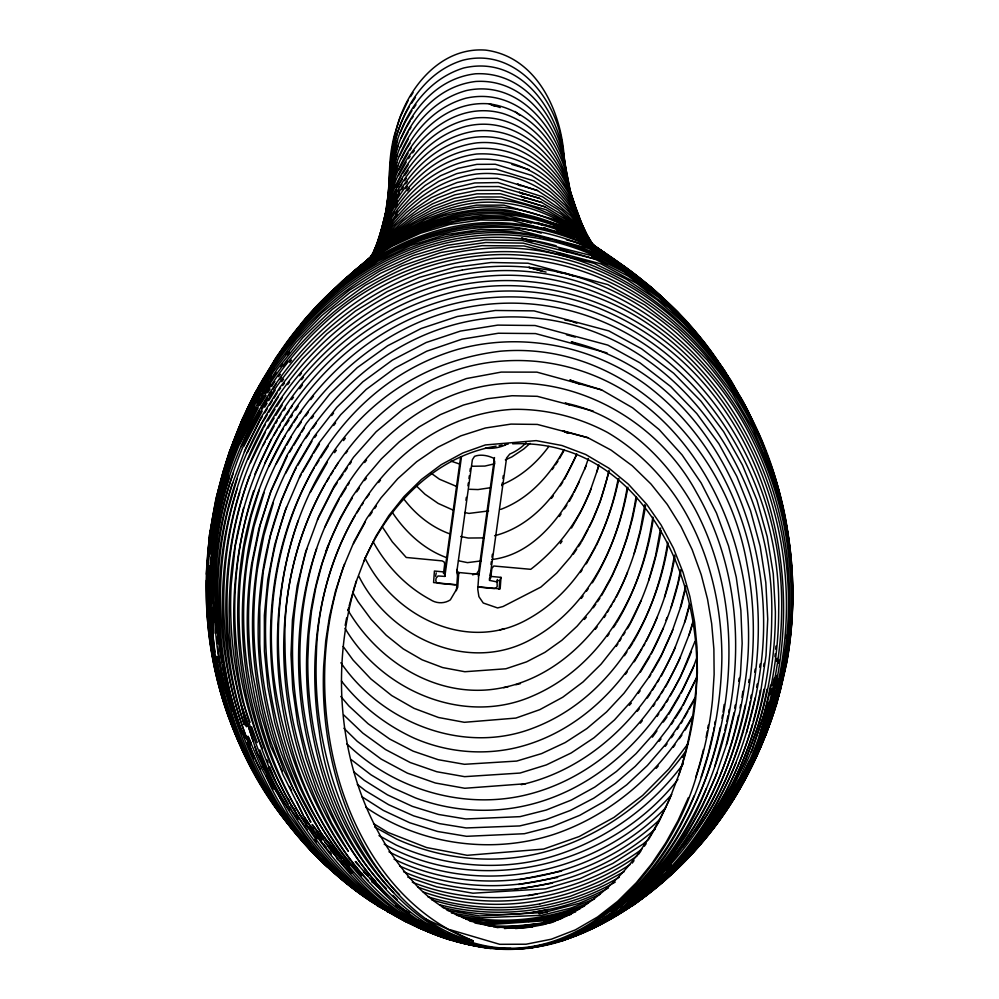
<?xml version="1.0" encoding="UTF-8"?>
<svg xmlns="http://www.w3.org/2000/svg" width="999" height="999" viewBox="0 0 999 999"><rect width="100%" height="100%" fill="white"/><g stroke="black" fill="none" stroke-linecap="round" stroke-linejoin="round"><path stroke-width="1.5" d="M388.736 194.68C388.436 144.093 411.463 84.341 463.648 67.994C524.537 53.871 563.211 117.969 565.521 170.529M208.304 590.421L208.354 601.261M208.516 582.704L208.966 565.709C201.711 653.271 227.66 742.732 279.87 813.323L281.868 815.684M210.402 601.56L210.764 616.67L214.835 651.985M211.064 586.026L211.264 581.368M211.651 572.052L212.812 544.58L218.931 509.103L228.371 474.413M785.701 638.174L785.826 635.139M207.317 593.681C206.93 656.368 223.376 719.642 255.095 773.825M208.129 581.243L207.829 585.901L207.667 573.701L210.801 535.801C217.532 490.609 232.667 446.903 254.258 406.693M210.976 537.812L213.124 524.1M390.497 177.285L392.295 161.913L397.627 140.097M386.438 209.291C390.671 160.502 415.297 104.395 466.533 90.522C524.125 78.209 565.059 138.474 569.318 189.448M443.481 573.613L444.705 563.848L444.043 561.875L442.107 560.876L406.243 557.467L392.307 541.858L382.355 526.923M456.418 590.646L457.492 575.824L458.791 572.514L478.833 574.425L477.759 589.248L478.908 596.653L483.241 603.009L497.577 607.941L503.009 606.53L540.821 587.125L556.73 573.076L570.466 557.105L582.205 539.622L592.057 521.028L600.162 501.698L609.128 471.491M458.791 572.514L457.717 587.337L450.324 599.875A17.72 17.008 21.3 0 1 430.332 599.6C406.081 586.613 386.563 566.021 373.314 542.045M490.297 575.711L490.896 570.604M490.646 578.096L491.883 568.344L493.806 566.008L530.744 569.318C557.892 548.389 578.995 520.804 591.108 488.686M499.088 589.335L499.712 580.681L500.998 577.372L491.296 576.448M500.998 577.372L500.162 588.911L477.972 586.8M212.737 551.985L210.202 586.351L210.215 606.231L211.663 621.203M207.755 567.632L208.229 561.962L207.667 566.47M208.729 555.869L209.241 549.775M209.628 545.204L214.76 508.816L213.823 516.408M208.242 551.498L206.805 574.575M208.504 548.389L209.84 532.842L216.071 498.014L221.241 480.282M207.854 560.501L208.267 555.844M208.803 549.637L209.34 543.431M209.89 537.237L210.29 532.579M210.302 566.283L208.916 580.007L208.866 597.514L210.527 621.216M210.614 563.236L211.226 557.13M211.85 551.036L212.312 546.465M212.612 543.406C225.899 400.811 336.638 259.802 485.764 248.439C633.803 238.299 752.722 366.546 781.755 503.034A412.3 395.479 21.3 0 1 784.54 516.358M383.766 223.676L384.066 220.866M644.842 504.57L640.209 530.694L634.14 553.533M660.639 528.084L655.569 555.844L648.826 580.107M207.293 569.48C202.872 635.277 217.27 702.559 248.152 760.838M208.966 555.881L209.34 552.847M388.486 198.664L391.158 182.655L396.865 162.6M776.648 661.4L777.06 658.366M778.683 663.149L779.095 660.114M636.013 496.853C631.755 524.8 623.588 552.172 611.313 577.659M780.719 674.1L781.131 671.103M783.628 653.146L784.04 650.149M435.564 576.273L436.251 572.889M460.664 456.768L444.63 572.152L444.855 576.398L438.062 575.973L436.138 578.046L435.789 580.519L436.351 582.317L438.236 583.241L455.307 584.865M444.855 576.398L461.501 456.63M465.934 500.287L466.333 497.39M467.944 485.814L468.344 482.929M468.956 478.583L469.355 475.686M469.955 471.353L470.354 468.456M494.505 457.567L478.821 570.417L476.66 573.763L472.552 574.8M479.045 574.662L494.73 461.813L493.606 458.229C488.012 455.507 480.519 454.021 474.55 456.343L472.39 459.69L456.705 572.539L457.817 576.136M490.959 564.497L491.358 561.575M491.97 557.205L492.37 554.295M501.898 485.789L502.31 482.867M502.909 478.496L503.321 475.574M478.571 587.075L494.08 588.561L496.141 588.036L497.215 586.363L497.027 581.93L489.56 580.407L506.58 457.967L509.777 454.058A47.278 41.459 -3 0 0 526.073 442.782M496.99 582.117L497.365 579.47M728.733 712.512L729.17 709.465M734.764 708.104L735.202 705.119M738.711 681.268L739.148 678.296M759.677 693.393L760.114 690.396M763.636 666.383L764.073 663.386M756.73 687.187L757.18 684.103M759.677 667.157L760.139 664.073M748.701 682.454L749.138 679.482M749.799 704.395L750.274 701.323M750.736 698.251L751.211 695.179M754.72 672.152L755.194 669.093M788.636 643.119L789.085 640.134M781.193 684.49L780.706 687.574L786.113 661.463M385.789 210.901C392.32 164.173 416.92 111.801 465.934 98.189C523.101 85.564 564.772 143.282 570.541 194.056M387.562 204.533L391.233 186.139L398.039 165.359M210.552 531.043C217.445 480.269 233.966 430.794 259.615 386.388L261.301 383.778M713.698 730.169L714.185 727.26M714.685 724.35L715.172 721.44M786.625 658.453L787.137 655.431M787.649 652.409L788.161 649.387M788.673 646.365L789.959 638.823A407.217 390.621 21.3 0 0 790.796 631.231M212.849 550.461C229.083 407.367 337.425 264.448 489.248 254.982C644.48 245.766 765.796 385.964 787.462 530.219A407.217 390.621 21.3 0 1 792.107 614.447M382.392 229.545L383.141 225.2M384.215 219.468L389.535 194.418L394.817 178.933M386.488 210.539L390.821 191.096M652.846 517.107C647.452 554.07 636.063 590.409 616.72 622.514M653.346 518.281C642.869 591.083 603.059 665.496 532.979 695.828C464.273 726.398 381.98 690.896 345.042 628.334M667.707 542.232C662.399 577.11 650.998 611.113 633.416 641.733M668.194 543.493C655.844 621.328 609.253 699.387 532.879 728.196C463.261 755.044 382.03 722.814 340.884 662.749M210.677 532.042L217.357 494.705L223.951 469.443L221.978 478.396M780.207 681.705L769.954 720.604L758.553 748.95M782.667 668.181L783.216 665.172M783.765 662.162L785.139 654.645M627.172 487.612C621.615 521.141 610.114 553.758 592.37 582.817M627.921 487.175C617.245 547.752 586.725 609.852 530.457 639.722C467.644 674 389.26 637.075 358.928 576.386M618.156 478.796C613.948 501.885 606.318 524.263 596.378 545.491M618.905 478.434C607.542 534.09 579.258 590.696 527.909 619.13C467.195 653.533 393.581 616.383 364.885 557.804M645.529 505.644C640.684 537.462 630.744 568.406 616.296 597.165M211.401 544.443L209.39 555.082C215.235 503.721 229.932 452.784 256.156 408.042M220.317 497.315L221.766 489.71L219.905 498.876M674.525 555.119L671.066 573.251L664.497 597.202M674.949 556.343C669.842 585.913 659.59 614.447 646.216 641.271M661.038 530.644C655.769 564.035 644.767 596.403 628.883 626.223L627.31 628.746M345.179 625.411L346.628 617.944M348.089 610.476L348.676 607.492M680.494 569.792L677.909 583.029L671.016 607.567M680.918 570.879C675.287 599.837 664.71 627.697 651.273 653.895M216.171 502.509C199.3 572.477 204.071 647.077 227.972 714.847M216.771 499.463L218.868 488.798L224.85 468.456L239.098 430.856L254.97 398.601L273.951 368.032L295.991 339.523L321.054 313.474L349.051 290.409L379.832 270.904L413.087 255.557L446.828 245.367L485.089 239.872L522.315 240.497L594.592 258.941L627.884 275.999L658.491 297.427L686.026 322.502L709.777 349.825L731.305 380.969L742.332 401.148M213.386 530.981L209.977 547.789L213.386 531.168M636.7 497.902L632.617 517.969L627.185 537.699L620.342 557.005L612.012 575.674L602.085 593.606L590.484 610.526L577.11 626.186L561.863 640.297L544.954 652.322L526.56 661.862L505.869 668.781L464.847 671.728L442.694 667.582L422.127 659.827L403.284 648.913L386.263 635.302L371.203 619.48L357.992 601.573L352.697 592.357M220.504 496.403L224.138 477.897L237.824 439.785L255.544 403.371L277.247 369.118L302.847 337.575L332.28 309.353L365.359 285.214L401.76 265.959L440.946 252.497L482.08 245.642L524.025 245.966L593.968 263.286L626.41 279.245L656.88 299.688L683.616 322.889L708.129 349.687L728.983 378.146L747.015 408.841L761.912 441.009L773.701 474.3L777.097 487.637M377.697 243.768C381.456 226.498 387.475 209.59 396.191 194.193M378.683 241.933C388.686 192.17 421.79 138.724 475.911 130.969C529.22 125.712 569.03 175.474 580.307 222.927M383.279 222.939L389.061 199.201L394.642 183.903M384.278 221.066L390.347 195.879M788.036 654.62C779.632 702.484 763.336 749.337 737.849 790.808M220.105 486.513L221.366 480.569M781.206 683.616C770.566 730.494 750.973 775.499 723.051 814.697M782.766 676.323L784.015 670.491M784.627 667.582L785.251 664.66M769.118 701.985L759.315 735.739M770.729 694.517L772.027 688.536M772.677 685.539L774.287 678.071M243.581 507.879L235.289 545.916L231.169 584.715A417.157 400.149 21.3 0 0 242.645 701.46L250.075 722.364M378.896 240.672C382.342 223.127 387.749 205.831 396.141 189.997M724.138 733.453L714.909 765.946M724.799 730.469L726.111 724.487M726.76 721.49L728.071 715.509M214.398 512.699L209.39 535.364L206.368 574.213M777.035 675.274C769.03 715.983 756.368 756.28 734.877 791.995M214.173 519.605L226.461 466.858M778.184 693.418C764.71 747.215 739.585 798.513 703.284 840.609M778.883 690.446L783.441 671.103M713.448 731.63L708.029 754.582L701.136 777.135M772.726 707.879L780.369 675.574M216.995 496.69L223.339 475.586M726.335 744.717L734.103 712.574M608.903 470.429C604.595 489.947 598.114 509.028 589.36 526.997M383.391 223.739L390.884 197.465M745.366 704.77C734.203 755.419 715.546 805.881 683.016 846.815M746.515 732.717L755.132 697.976M306.83 548.913C274.475 660.351 297.215 788.785 372.577 878.158L375.799 881.318M776.023 703.895L774.163 711.4L767.494 728.483M777.884 696.403L778.995 691.895M781.605 681.393L783.091 675.399M783.84 672.402L785.326 666.395M216.721 498.613L221.316 480.219M680.331 607.517L685.801 585.664M685.626 588.174L681.63 604.195L671.553 633.041L660.489 657.654M239.785 492.307C216.746 567.782 218.719 650.349 244.355 724.887C206.706 609.964 226.498 476.136 303.721 381.718C342.894 334.69 396.391 299.375 456.381 285.776C517.944 272.715 583.304 284.64 637.175 316.845C743.756 382.08 798.363 512.587 786.987 634.852C777.472 731.68 731.917 827.122 655.019 888.136M226.149 465.134L218.681 493.756L225.175 470.167L238.823 434.14L255.145 400.936L274.188 370.367L296.316 341.858L321.878 315.484L349.575 292.819L380.444 273.364L413.786 258.079L449.15 247.59L485.901 242.495L523.176 243.132L601.048 263.936L636.55 283.316L669.218 307.954L697.414 335.851L722.19 367.32L743.069 401.286L760.052 437.175L769.118 462.987M749.412 705.881C738.823 749.962 723.938 794.517 695.966 830.793M596.828 471.99L598.763 464.697M598.888 465.759L589.822 491.995L582.255 508.828M684.54 622.527L689.622 603.883M689.735 604.87L685.838 619.205L674.075 650.299L661.425 675.911M349.088 606.031L354.832 585.551M356.531 580.769C325.424 681.705 341.708 801.673 413.324 881.955C452.922 927.359 522.964 943.218 575.599 911.063C619.755 885.251 650.998 842.12 670.916 795.741M374.687 251.311C379.645 233.454 387 216.146 397.127 200.599M375.587 249.4C388.411 200.474 423.401 149.488 477.197 142.832C529.807 138.124 570.292 184.54 584.24 231.044M316.633 548.601C305.594 582.542 300.249 618.144 299.875 653.796A403.209 386.775 21.3 0 0 308.067 733.965C320.629 790.883 345.03 846.902 386.476 888.748M237.038 479.033L228.109 509.715A398.014 381.793 21.3 0 0 219.805 637.125C231.681 742.657 284.278 847.726 376.423 904.794L379.145 906.205M253.709 490.696C226.448 573.901 227.897 667.694 262.4 748.526M376.648 245.617C388.374 200.574 416.046 153.809 463.099 139.573C518.344 124.525 566.883 172.577 580.894 222.415M377.497 243.806L381.418 230.319M238.299 429.632L239.972 426.198L229.57 451.71L221.666 478.808L229.57 451.71L241.87 420.604L235.577 437.462M273.351 502.909L263.823 535.576L257.48 569.043A404.945 388.436 21.3 0 0 272.078 738.561L284.103 771.041L310.839 822.302L293.444 789.372L279.57 755.107M689.01 634.964L692.856 621.927M693.294 621.515L690.297 631.643L679.095 660.264L667.607 683.229M225.974 464.722C245.379 397.914 283.579 336.064 337.025 291.171C394.855 243.956 475.536 216.196 548.963 239.186M264.136 492.569L253.871 526.948L247.465 560.264A412.687 395.866 21.3 0 0 246.94 665.172C255.831 727.497 278.534 788.723 316.945 838.935M298.152 520.766C270.916 597.39 272.627 682.542 297.802 759.465C325.125 837.661 378.084 915.346 460.002 942.232M286.613 506.968C243.694 626.286 267.083 768.493 349.45 865.459M397.54 154.37L394.218 165.135L389.81 187.113A189.935 182.193 21.3 0 0 389.46 189.897M259.265 490.034L250.949 516.945L244.368 547.24L240.597 575.886A416.246 399.275 21.3 0 0 242.819 665.696C251.411 724.238 272.964 781.168 307.205 829.57M398.339 145.217L395.055 155.769L390.709 177.397A184.528 177.01 21.3 0 0 389.722 187M249.688 475.536C232.979 521.016 225.549 569.567 227.223 617.969C228.296 655.119 237.213 691.071 246.541 726.785L241.358 704.77L253.234 741.358M344.568 563.985C332.979 595.704 326.648 629.145 324.962 662.837A389.223 373.351 21.3 0 0 329.57 738.885C343.144 822.951 390.022 909.202 473.251 940.946C429.97 931.056 396.94 897.539 372.977 861.8C349.987 825.549 335.514 784.415 328.284 742.207A389.223 373.351 21.3 0 1 323.676 666.158L325.724 640.883L329.458 616.708L335.439 591.321L343.281 567.307L354.096 541.633L366.645 518.618L381.044 497.814L397.727 478.721L416.645 461.725L437.762 447.265L460.839 435.851L485.377 428.009L510.988 424.1L537.35 424.425L587.924 437.724L611.051 450.099L632.267 465.784L650.998 484.028L667.232 504.37L680.943 526.373L692.145 549.612L701.211 574.687L707.529 599.163L711.675 623.713L713.885 649.075L714.135 674.45L712.512 699.762A389.21 373.339 21.3 0 1 697.027 773.888C668.706 876.248 562.262 990.184 448.326 932.891M224.825 471.191C260.826 331.106 405.382 202.635 556.243 245.804M751.186 752.185L762.836 717.732A412.687 395.854 21.3 0 0 770.554 685.239M772.377 709.352L760.776 743.631L749.662 767.707M584.652 469.38L588.386 458.466M778.671 693.418L780.194 689.035M694.954 641.433L680.394 677.097L670.279 695.853M372.827 255.419L379.22 237.587M325.574 552.235L328.172 545.067M229.807 452.909L234.528 440.272M696.927 657.567L692.582 669.193L681.281 693.019M237.924 431.88L229.37 454.495C265.047 342.894 362.437 243.856 483.504 235.19C587.424 228.346 683.653 295.629 732.217 384.415M355.244 584.09L365.147 558.041L375.886 536.238L388.811 515.609L404.021 496.553L421.478 479.42L441.158 464.71L462.887 452.934L485.327 444.955L536.176 440.621L561.95 445.504L585.701 454.508L609.078 468.294L628.421 484.215L646.74 504.333L661.076 524.95L673.413 548.114L683.091 572.552L689.884 596.515L694.63 622.152L697.015 647.302L697.377 672.876L695.666 699.138A368.868 353.833 21.3 0 1 679.844 772.127L669.617 799.063L658.841 821.89L648.376 839.859M478.196 576.073L478.833 574.425M760.838 745.566L766.383 731.33M372.427 255.469C388.549 208.391 424.038 160.814 476.598 154.021C505.269 152.26 534.54 163.761 554.52 184.515C568.831 199.688 580.107 217.645 587.537 237.138M236.85 435.552L238.524 431.368M245.791 413.249L248.589 406.281L245.667 413.386M757.417 751.785C739.272 798.139 709.04 839.622 672.339 873.026M228.509 456.218L233.504 443.868M240.559 424.762C277.759 333.666 356.918 255.432 455.644 236.476C551.835 217.982 650.574 267.757 706.231 345.642M235.739 437.537L237.487 433.279M242.745 420.492L244.505 416.233M696.703 677.422L683.066 704.732L668.656 727.409L653.196 747.339L635.227 766.358L615.372 783.403L593.743 798.176L570.454 810.401L545.691 819.742L519.667 825.936L466.133 827.946L439.485 823.613L413.611 815.846L388.623 804.694L365.509 790.733L357.28 784.34M696.578 677.921L683.179 705.331M393.531 182.255C407.08 141.496 442.445 100.125 489.173 103.834C516.033 107.542 538.773 124.475 552.534 147.39C562.287 163.511 568.918 181.456 572.165 200M371.715 256.793C388.986 210.864 425.374 165.834 476.823 159.266C506.755 157.53 537.262 169.718 557.917 191.571C571.141 205.881 581.98 222.427 589.46 240.434M576.81 453.958C561.363 490.022 534.19 525.549 494.58 535.739M576.723 454.445L564.435 479.295M585.951 466.071L574.288 492.032M665.958 620.217L667.17 617.419M377.934 240.896C393.931 197.303 428.259 154.308 477.122 148.501C508.329 146.441 539.148 161.289 558.678 185.477C570.866 200.449 580.232 217.607 586.513 235.839M691.445 651.485C662.524 727.447 597.939 793.618 515.684 807.604A188.374 180.694 21.3 0 1 415.459 797.914L392.482 787.674L370.979 774.799L351.074 759.527M717.057 772.714C697.489 821.465 668.531 867.582 627.36 900.886M236.288 436.7L237.512 433.928M254.708 395.192L263.074 379.308M393.344 187.213C408.341 142.994 452.634 99.263 502.747 113.436C543.081 126.111 566.52 167.17 574.125 206.593M672.839 629.732L661.775 654.333L648.401 677.784L632.629 699.762L614.485 719.917L593.993 737.786L571.166 752.984L546.353 764.909L520.042 773.051L464.597 776.66L436.8 771.74L410.277 762.549L385.514 749.537L362.824 733.116L343.668 714.909M688.398 797.627L678.021 820.641L665.809 842.781L651.735 863.785L636.338 882.716L617.619 901.348L597.514 917.02L575.337 929.894L551.386 939.197L526.073 944.217L499.687 944.317L449.612 929.582M400.187 132.855L404.857 122.652L411.975 110.552M384.99 220.467L390.809 207.73L399.25 193.132M694.08 795.866C674.2 842.269 644.53 886.163 602.372 914.934M746.39 774.787C727.185 814.272 699.762 850.099 666.271 878.558M627.497 572.439C604.395 630.631 554.133 683.216 489.273 689.747C430.906 695.267 376.486 658.89 347.752 609.84M735.938 763.136C719.093 803.283 695.916 840.908 665.858 872.539L664.56 873.938C633.478 905.668 595.629 933.628 551.448 942.944M254.645 395.129L261.263 382.992M657.28 617.12C632.117 678.408 581.505 732.454 515.397 747.901A158.329 151.873 21.3 0 1 413.873 738.036C385.689 724.999 360.477 705.519 341.408 680.956M254.782 474.338L271.403 439.173M693.868 665.883L682.567 689.71L669.18 712.437L653.683 733.84L636.063 753.646L616.408 771.503L594.805 787.087L571.328 800.062L546.191 810.052L520.017 816.658L465.721 818.98L438.524 814.472L412.375 806.368L387.537 794.904L364.285 780.331L353.634 771.703M706.268 788.598C685.389 836.126 654.932 881.031 611.95 911.113M399.388 156.194L408.279 139.023M744.917 778.446L746.265 775.649M761.663 743.418L766.345 733.616L776.76 703.858L786.613 663.086A400.924 384.565 21.3 0 0 788.985 544.492L781.243 504.682L769.155 465.784L752.759 428.296L732.042 392.782L707.067 359.89L677.921 330.369L644.792 304.995L607.817 284.603L528.021 263.224L491.096 262.5L454.632 267.32L419.468 277.36L387.137 291.658L355.432 311.039L326.848 333.966L302.148 359.078L280.02 387.175L261.051 417.407L245.667 448.501L231.481 486.076A401.099 384.74 21.3 0 0 214.011 591.445C213.836 626.823 217.42 662.262 227.285 696.328M400.337 147.19L408.079 132.218M370.404 258.491L378.371 241.97L387.387 226.661L398.526 211.301L410.926 197.665L424.975 185.627L440.671 175.687L457.904 168.394L476.873 164.36L495.292 164.261L531.58 175.412L547.527 185.851L561.588 198.639L573.713 213.162L583.916 228.858L590.521 241.783M370.654 258.341L380.082 240.185M663.386 628.096L651.885 651.985L639.26 672.876L623.975 693.294L606.505 711.987L586.9 728.546L565.222 742.557L541.595 753.596L516.695 761.076L464.435 764.297L438.174 759.69L413.199 751.173L389.747 739.073L368.156 723.788L348.776 705.856L340.809 696.428M253.172 398.126L249.325 404.707L255.969 391.383M401.086 138.237L405.906 128.322M250.599 462.674L265.397 432.18M240.647 424.825L257.292 392.182M248.127 459.165L262.974 428.833M641.233 600.349L630.182 622.914L616.82 644.28L601.098 664.123L583.054 681.942L562.749 697.227L539.785 709.665L515.871 718.081L464.335 722.302L438.499 717.494L414.023 708.341L391.733 695.579L370.829 678.908L353.009 660.002L343.169 646.453M238.599 430.507L254.108 399.001M237.812 434.165L253.684 401.923L267.12 380.269M237.537 437.45L253.846 404.258M363.861 561.363C387.624 506.193 434.852 456.218 496.116 446.166M749.425 760.851C718.156 828.908 667.944 891.57 599.388 924.475M254.982 393.868L242.37 419.343L247.502 409.915M239.81 444.105L258.142 408.079M240.946 446.84L259.24 410.876M244.38 451.81L259.091 422.065M378.072 241.333L391.034 217.245M324.9 527.01L339.061 499.3M675.361 646.99C647.315 712.225 592.057 768.78 521.228 784.69M247.34 452.597L260.901 425.349M243.781 446.428L262.238 411.101M680.394 656.942C651.223 723.626 593.668 780.669 520.966 796.078C458.716 809.053 391.933 787.786 346.665 743.643M757.504 752.497L760.289 747.002M317.445 519.867L333.017 489.098L337.187 482.904M369.73 258.953C391.346 217.844 428.359 180.332 476.286 174.038C527.085 168.319 572.14 204.608 594.405 247.677M395.467 186.875L400.986 176.136M375.899 246.878L382.967 233.167M249.325 404.707L256.206 391.408L272.14 365.122M398.601 170.105L408.141 153.047M268.893 466.471L282.043 441.034M408.116 100.574L400.062 117.507L394.305 135.402A170.367 163.424 21.3 0 0 389.885 163.037A172.103 165.085 21.3 0 0 389.672 181.693M264.685 463.311L279.957 433.978M397.577 187.288L399.737 183.217M579.083 482.105C561.738 516.795 533.104 554.695 491.933 559.515M569.393 501.273L572.889 494.667M581.618 541.608L587.949 529.657M409.115 106.993C399.463 123.551 393.444 142.07 390.709 161.014A175.924 168.744 21.3 0 0 389.16 182.542M384.103 226.785L391.371 213.212M401.223 158.654L405.769 150.2M285.639 473.376L301.136 444.805M265.821 376.248L268.019 372.215L258.816 387.5M268.731 370.904L275.824 357.867L297.128 329.583L321.366 303.671L348.838 280.382L378.421 261.001L410.764 245.517L445.042 234.79L480.856 229.395L517.844 229.845L588.598 248.339L620.953 265.397L650.724 286.838L677.584 311.975L688.323 324.75M353.546 543.606L365.359 521.94M398.539 175.599L406.206 162.15M586.313 563.848L595.654 546.803M601.498 595.641L610.726 578.995M276.348 463.723L285.202 447.814M286.676 445.154L291.109 437.2M733.391 794.68C710.351 838.024 676.061 875.586 635.451 903.034M756.842 754.907L771.016 721.066L780.306 690.496L786.862 659.889A397.614 381.406 21.3 0 0 790.446 563.261C779.832 444.343 707.542 326.573 593.443 282.442A239.061 229.32 21.3 0 0 462.2 270.117M349.912 501.923C320.467 550.087 307.18 606.768 306.518 662.886A399.563 383.266 21.3 0 0 313.074 735.951C329.658 823.663 380.744 916.657 471.316 943.83A142.982 137.15 21.3 0 0 525.112 948.288C611.663 937.586 673.463 862.412 703.134 785.326A398.738 382.48 21.3 0 0 720.192 727.397M694.917 697.864L681.88 721.078L665.784 744.168L647.352 765.546L626.673 784.839L603.846 801.685L579.795 815.321L552.26 826.548L524.4 833.715L466.57 836.313L437.587 831.48L409.765 822.764L383.354 810.414L361.738 796.628M681.306 723.101L682.754 720.516M684.203 717.944L687.836 711.488M689.285 708.915L694.355 699.887M738.86 779.357C713.411 828.596 677.884 873.026 632.779 905.594M310.339 492.332L327.372 462.3M563.836 449.812C549.825 475.599 528.733 498.951 500.699 509.403M559.477 458.541L564.073 450.424M571.528 528.021L581.63 510.227M692.444 716.271C662.437 770.529 612.999 814.547 553.883 834.377C491.371 854.757 419.955 844.704 365.834 807.304M685.239 730.019L692.644 716.982M649.338 677.185L650.824 674.587M652.31 671.977L659.752 658.953M262.937 445.704L265.185 441.77M266.696 439.16L274.201 426.073M275.712 423.451L277.21 420.829M278.709 418.219L280.969 414.285M732.13 800.586L735.177 795.266M736.7 792.619L738.224 789.959M739.735 787.299L741.258 784.652M742.781 781.992L751.148 767.382A412.35 395.542 21.3 0 0 785.077 666.296M257.705 405.382L263.112 396.066M264.66 393.406L270.317 384.34M299.538 477.472L301.099 474.775M302.66 472.09L312.05 455.944M313.611 453.259L319.43 444.056M276.174 358.728C320.254 287.612 396.79 234.141 481.406 227.61C556.468 222.877 630.044 258.641 678.92 314.61M397.614 191.733L399.051 189.286M400.487 186.825L401.91 184.378M262.837 380.307L265.197 376.273M266.77 373.589C293.032 326.086 332.18 285.939 378.696 258.004C427.335 231.368 486.95 215.609 541.221 233.167M409.503 129.795L410.926 127.385M381.593 237.637L383.092 235.077M384.59 232.53L386.101 229.982M373.863 251.024L383.604 234.478L394.88 218.856L407.804 204.508L422.452 191.82L438.811 181.319L456.668 173.639L475.799 169.393L495.991 169.156L533.928 180.906L550.511 191.858L565.222 205.357L577.897 220.704L591.308 242.72M372.577 254.345L384.041 235.389M296.154 468.106L294.568 470.791C267.457 525.237 255.944 586.588 258.504 647.202A405.519 388.986 21.3 0 0 279.57 755.107M297.727 465.434L311.925 441.308M668.668 714.41L679.695 695.691M604.283 617.457L605.781 614.922M607.292 612.387L608.791 609.852M610.289 607.305L611.788 604.77M613.286 602.235L614.785 599.7M634.278 661.788L641.795 649.025M643.306 646.478L644.805 643.93M406.605 127.135L410.114 121.229M733.853 798.076L738.473 790.346M255.744 392.595L257.28 390.047M268.768 370.966L271.004 367.257M640.334 672.277L649.8 656.605M287.237 456.093L270.267 492.794L258.916 528.371L251.561 564.235A408.791 392.12 21.3 0 0 251.086 675.486C267.432 788.024 335.851 903.233 448.801 939.472L451.848 940.059M289.66 452.097L292.083 448.101M293.706 445.442L300.162 434.79M301.773 432.13L304.195 428.134M392.607 214.66L394.193 212.063M325.087 484.328C296.641 533.566 284.053 590.846 283.704 647.427A406.968 390.372 21.3 0 0 296.478 744.63C310.389 794.392 332.542 843.031 368.506 880.818M326.698 481.68L329.121 477.722M330.719 475.074L333.142 471.116M334.74 468.469L337.962 463.186M719.218 812.549L705.669 834.627L696.852 844.842M720.816 809.952L737.562 782.679L752.472 748.875L764.123 714.41A412.687 395.854 21.3 0 0 778.683 610.839C781.83 468.681 682.504 318.606 533.454 304.22C382.754 289.772 263.611 422.227 246.179 563.573A412.687 395.854 21.3 0 0 245.654 668.481C261.126 784.889 332.829 904.32 450.249 939.584M259.74 388.211L262.188 384.24M263.811 381.581L267.083 376.286M268.706 373.638L271.978 368.344M410.577 96.603L413.037 92.632M261.588 423.988L267.195 414.922M268.806 412.337L278.434 396.79M265.684 375.487L272.053 365.222M273.639 362.662L275.225 360.09M255.719 396.403L257.33 393.806M259.74 389.91L262.15 386.014M263.761 383.416L272.615 369.131M268.706 377.722L270.279 375.174M264.66 407.18L267.095 403.271M268.719 400.661L275.187 390.234M370.492 258.266L376.011 249.363M377.585 246.815L379.158 244.28M267.794 428.321L274.188 418.032M275.786 415.459L282.18 405.157M340.634 496.778L346.116 487.949M347.677 485.427L349.25 482.904M560.364 485.864L562.799 481.918M254.645 402.984L260.202 394.068M261.788 391.521L268.132 381.318M269.718 378.771L271.316 376.223M263.649 427.447L265.284 424.85M267.732 420.941L275.062 409.203M276.698 406.605L282.405 397.477M616.308 646.341L617.882 643.818M619.455 641.308L621.028 638.798M623.388 635.027L624.962 632.517M259.728 405.544L266.109 395.379M267.695 392.844L270.092 389.036M271.678 386.488L274.862 381.406M260.826 408.341L267.195 398.214M268.781 395.679L271.166 391.87M272.764 389.335L275.936 384.265M259.752 420.716L262.238 416.77M264.71 412.837L267.183 408.891M269.655 404.945L272.128 400.999M273.788 398.376L277.085 393.119M273.826 435.327L277.035 430.207M278.646 427.647L280.257 425.087M282.667 421.241L285.077 417.407M286.688 414.847L289.098 411.001M290.709 408.441L292.307 405.881M653.284 706.343L654.882 703.783M657.292 699.937L659.702 696.103M661.313 693.543L663.723 689.697M665.334 687.137L666.932 684.577M383.678 231.793L386.963 226.573M388.611 223.963L391.084 220.042M256.755 402.734L259.265 398.788M261.763 394.83L264.273 390.884M266.77 386.925L275.949 372.44M409.665 150.637L411.201 148.227M402.597 173.589L408.241 164.698M647.352 698.076L650.661 692.856M652.322 690.259L655.631 685.039M657.292 682.429L658.94 679.819M671.365 724.425L673.776 720.641M675.374 718.131L681.78 708.041M400.549 181.93L402.197 179.345M404.67 175.474L408.166 170.479M355.032 515.771C329.695 558.791 317.47 608.553 315.097 658.166A394.555 378.471 21.3 0 0 319.255 731.318C332.992 848.376 436.276 992.444 569.33 936.3C672.464 887.362 720.304 766.52 721.877 657.841C721.827 602.122 707.879 545.741 677.085 498.876C658.965 471.978 635.364 448.788 607.317 432.342C578.271 416.883 544.954 408.554 512.012 409.378C390.184 417.245 318.456 543.244 316.383 654.857A394.555 378.471 21.3 0 0 320.542 728.009C330.632 789.272 354.895 850.449 399.588 894.729M356.668 513.199L359.952 508.066M361.601 505.494L363.249 502.922M734.54 795.991L736.188 793.393M272.764 364.41L274.35 361.938M279.67 353.584L281.293 351.074M264.673 378.559L268.032 373.339M269.718 370.716L271.403 368.107M274.762 362.887L276.448 360.277M282.742 439.685L285.277 435.751M288.649 430.519L292.02 425.274M293.706 422.652L297.078 417.407M314.061 468.131C267.632 548.089 260.052 646.565 283.104 735.189C309.003 834.777 382.093 935.801 490.984 948.563M315.721 465.559L319.043 460.389M320.704 457.804L328.184 446.178M406.418 148.988L410.139 143.232M707.367 828.258L695.154 845.866M709.04 825.686L729.919 793.531L745.491 760.676L758.041 725.499A408.866 392.195 21.3 0 0 767.032 689.235M369.755 258.354L380.544 241.845L392.744 226.448L406.418 212.462L421.803 200.075L438.811 189.872L457.217 182.48L476.823 178.459L497.427 178.322L537.462 190.547L555.044 201.923L570.741 215.946L583.953 231.356L595.092 247.889M370.954 257.854L375.1 251.511M377.585 247.702L379.245 245.167M624.45 655.694L626.922 651.91M629.407 648.114L632.704 643.069M395.579 206.793L397.265 204.221M559.428 516.458L561.088 513.936M564.41 508.866L566.908 505.069M657.142 716.37L658.803 713.823M661.313 710.002L664.66 704.907M666.333 702.359L668.006 699.812M411.488 103.384L415.447 97.39M280.781 432.729L283.279 428.958M285.764 425.187L289.073 420.167M290.734 417.657L292.395 415.147M295.716 410.114L298.202 406.343M408.554 158.641L410.114 156.319M573.364 554.17L576.723 549.175M578.396 546.678L580.906 542.932M339.697 479.195L343.032 474.238M344.692 471.765L347.19 468.044M349.7 464.335L351.361 461.85M266.683 374.213L269.268 370.379M291.683 337.212C334.553 275.786 403.933 231.256 479.27 224.538C541.383 220.379 603.221 244.555 649 286.064M401.635 189.648L403.221 187.325M593.331 607.792L595.816 604.17M597.477 601.748L599.962 598.126M552.235 469.542L553.871 467.17M555.506 464.797L557.954 461.251M350.661 500.599L352.385 498.101M356.705 491.845L359.303 488.086M580.357 572.502L582.055 570.029M607.367 636.351L609.09 633.853M613.398 627.597L615.983 623.838M413.574 108.229L415.971 104.77M369.593 515.821L372.14 512.15M374.675 508.479L376.373 506.031M738.074 789.597L742.906 782.504C800.199 679.357 805.943 548.888 753.733 442.532C707.255 344.38 604.982 268.906 493.481 275.662C371.266 282.63 271.915 381.943 238.499 495.616C211.638 584.24 218.494 683.004 258.816 766.533L260.264 769.168M665.334 746.265L667.032 743.83M671.266 737.761L673.813 734.115M677.197 729.245L678.895 726.822M295.629 331.843L299.001 327.023M300.687 324.625L302.372 322.215C347.078 267.907 411.688 227.123 483.091 222.777C540.134 220.055 597.052 241.446 639.884 278.833M368.656 260.027L380.794 242.682L395.629 225.587L412.412 210.414L431.356 197.665L452.31 188.212L474.737 182.942L498.176 182.567L542.507 196.753L561.9 210.09L578.746 226.261L594.792 247.09M368.319 260.527L375.075 250.924L388.349 235.177L403.109 220.879L419.53 208.304L437.525 198.027L456.88 190.622L477.41 186.613L498.938 186.563L539.585 198.389L557.692 209.365L574.038 222.952L589.048 239.198L594.592 246.716M305.594 438.461L309.153 433.379M312.724 428.309L316.283 423.226M673.276 747.289L674.999 744.829M679.32 738.698L681.917 735.014M581.381 598.389L583.079 595.991M586.45 591.196L588.149 588.798M716.345 822.289L705.282 837.05M721.653 814.747L724.312 810.976M726.086 808.466L733.166 798.401L755.581 753.733A417.157 400.149 21.3 0 0 772.577 703.646M632.267 863.074L634.003 860.663M638.336 854.607L640.933 850.973M644.392 846.141L646.128 843.718M694.043 845.029C662.849 886.375 620.129 920.628 570.579 936.887M695.791 842.569L715.109 815.521L731.643 785.763A404.945 388.436 21.3 0 0 763.948 689.21M297.752 427.048L301.286 422.102M305.719 415.934L308.366 412.225M638.349 693.306L640.097 690.871M560.364 543.556L562.087 541.158M411.513 118.869L413.124 116.633M386.65 231.793L388.386 229.383M671.34 864.947L665.858 872.539L654.345 882.542M388.673 226.436L390.384 224.063M394.667 218.157L397.24 214.623M652.384 737.162L656.942 730.856M663.324 722.052L666.97 717.007M727.771 806.867L731.368 801.91M404.57 180.732L406.343 178.309M271.753 366.021L274.45 362.325M281.668 352.485L283.479 350.025M283.654 410.626L285.439 408.191M291.696 399.662L293.481 397.215M299.737 388.686L302.422 385.027M625.399 674.35L627.235 671.84M283.704 366.158L287.275 361.313M285.614 345.716L287.375 343.356M291.696 337.55L293.406 335.264M334.565 452.647L336.363 450.237M343.544 440.584L345.342 438.174M382.592 239.261L386.301 234.328M274.538 361.176L275.462 359.94M284.727 347.652L286.576 345.192M551.423 498.426L553.271 495.966M709.29 832.979L703.333 839.922M711.126 830.544L721.216 817.132M595.354 629.283L597.14 626.922M688.011 743.706L668.868 768.93L642.657 795.441L614.01 817.394L579.27 836.513L543.593 849.088L467.17 855.319L426.598 847.552L387.887 832.379L373.564 823.638M287.675 384.652L289.523 382.23M281.718 381.68L283.579 379.245M274.688 364.535L276.586 362.063M333.678 425.487L335.577 423.014M272.652 371.353L274.5 368.968M285.514 354.72L287.362 352.335M395.554 213.786L397.44 211.351M659.178 741.283L661.001 738.935M287.65 354.67L289.498 352.297M314.61 437.537L316.508 435.089M331.656 415.584L333.554 413.136M364.672 462.525L366.521 460.152M696.915 846.615L698.825 844.155M705.531 835.526L707.442 833.066M709.352 830.594L711.276 828.134M717.969 819.505L723.713 812.112L739.959 785.464L756.867 750.424A417.157 400.149 21.3 0 0 784.977 637.437C793.331 545.541 765.796 450.287 705.531 379.82C644.755 308.216 545.254 269.455 452.672 292.083C278.072 335.564 196.815 539.66 241.059 703.271M640.359 723.139L642.22 720.754M667.881 866.208C634.103 910.114 582.667 940.546 527.772 948.388M669.78 863.785L672.614 860.151M674.512 857.729L677.347 854.095M278.571 376.673L280.432 374.313M289.698 362.487L291.546 360.115M279.645 379.558L281.493 377.197M301.586 379.632L303.484 377.222M278.733 390.484L280.657 388.049M282.58 385.602L284.503 383.154M299.538 375.686L301.448 373.264M345.642 453.446L347.552 451.011M548.888 446.353C536.838 462.912 520.904 476.823 501.873 484.69M299.688 413.623L301.523 411.288M310.726 399.65L313.486 396.153M366.533 497.789L369.318 494.268M378.621 482.517L380.482 480.157M677.959 779.432C610.714 865.621 481.181 898.376 384.203 844.192M296.628 331.73L298.551 329.32M367.994 260.664L379.27 246.478L395.08 230.182L412.749 215.809L432.392 203.871L454.582 194.905L476.96 190.397L499.712 190.297L541.82 202.497L560.676 213.861L577.622 227.809L595.404 247.49M311.613 418.506L313.499 416.133M685.514 751.485C650.849 800.336 599.999 837.861 541.67 852.784A216.583 207.755 21.3 0 1 396.391 838.96L374.637 826.972M682.28 757.242L684.228 754.807M700.311 841.807L687.275 856.568M706.006 834.714C837.449 674.75 801.885 391.895 599.038 308.229A233.366 223.851 21.3 0 0 463.324 295.517C240.659 343.569 174.051 635.164 289.448 810.426M407.467 190.834L409.39 188.449M683.216 763.96C648.975 810.289 598.938 844.605 543.081 859.04A220.142 211.176 21.3 0 1 396.178 845.054L378.996 835.626M280.694 366.596L282.592 364.26M342.932 860.863C390.097 927.472 479.383 965.858 559.29 941.82C633.179 917.931 685.851 853.621 716.333 784.615A406.968 390.372 21.3 0 0 738.461 715.546M637.337 711.238L639.223 708.928M716.383 822.439L718.306 820.092M412.575 152.884L414.373 150.699M405.619 188.674L407.48 186.401M405.594 183.828L407.392 181.668M377.585 249.738L379.47 247.49M368.156 260.289L378.808 247.715L395.092 231.893L413.149 217.994L432.942 206.581L454.233 198.339L476.823 193.868L500.511 193.769L545.242 206.905L565.147 219.068L583.116 234.116L594.767 246.728M311.014 313.611L313.961 310.14M316.908 306.668L342.632 280.869L366.521 262.063L392.607 245.966L420.479 233.242L449.875 224.425L480.531 220.005L512.225 220.454L574.787 236.875L603.384 251.948L629.757 270.829M364.485 480.581L366.433 478.296M584.415 619.43L586.326 617.195M715.746 823.301L723.726 814.023M684.103 859.602L687.05 856.193M689.984 852.784L694.892 847.115M656.243 768.293L658.216 766.021M367.582 260.739L378.646 248.464L395.242 233.291L413.661 219.905L433.666 209.003L455.082 201.174L477.684 196.99L501.323 196.99L546.078 209.728L566.146 221.503L584.403 236.089L597.464 249.5C566.895 216.458 521.865 195.717 476.386 200.062C434.577 204.92 397.477 228.509 369.043 258.629M629.333 705.319L631.343 703.084M671.753 794.38C603.571 872.639 482.042 900.711 388.961 851.797M357.53 269.58L359.628 267.27L357.442 269.468M366.059 261.788C395.492 230.719 434.49 207.205 477.609 202.635C522.29 198.851 566.458 218.194 597.839 249.4M684.652 861.026L691.895 853.084M696.041 848.551L699.138 845.142M320.242 303.721C355.144 264.111 401.536 233.729 453.421 222.265C512.037 209.902 573.963 227.447 620.679 264.048L622.951 266.021M295.567 335.689L297.702 333.416M314.373 309.952L307.13 317.457A340.934 327.023 21.3 0 0 300.387 325.462M318.506 305.657L323.676 300.299M327.485 296.678L330.644 293.394M338.024 285.751C360.976 262.837 388.499 244.78 418.181 231.768C453.808 218.644 494.23 210.614 531.131 223.102M665.559 807.904C597.015 878.658 483.566 902.784 394.081 859.19M662.412 879.582L667.682 874.15M679.283 862.187C716.995 823.064 742.956 773.738 759.327 722.19A408.866 392.195 21.3 0 0 775.374 611.438L773.263 573.813L767.195 536.663L756.942 500.199L742.419 465.01L723.651 431.68L701.011 401.236L673.663 373.239L641.595 348.813L608.841 330.906L534.015 310.876L495.342 310.477L457.342 316.483L421.066 328.534L387.699 345.741L357.242 367.644L329.895 393.856L306.293 423.489L286.913 455.444L271.553 489.473L260.202 525.049L252.859 560.926A408.791 392.12 21.3 0 0 252.372 672.165L259.94 711.001L270.504 746.166L282.355 771.166M348.476 277.123L350.624 274.975M353.846 271.74L355.994 269.593C390.072 238.773 432.904 216.508 479.158 212.625C526.623 209.353 573.426 227.285 609.802 257.255M361.775 265.122C385.264 242.907 413.411 225.824 444.155 215.697C470.929 209.178 500.024 204.683 526.336 215.372M356.581 269.705C389.797 237.662 433.042 214.897 479.445 210.914C524.587 207.854 569.118 224.688 603.933 252.934M621.378 908.578L639.135 894.867L652.135 882.704C733.628 800.486 768.93 676.723 746.89 563.498C726.598 447.165 624.737 340.584 500.449 351.198C258.304 380.569 215.384 720.416 361.65 875.811M664.36 875.761C693.456 849.862 714.972 816.732 732.929 782.454A404.945 388.436 21.3 0 0 771.715 618.006C775.711 479.383 680.406 331.905 534.552 317.957C386.9 303.796 272.415 434.278 256.194 572.352A404.945 388.436 21.3 0 0 270.791 741.87L282.817 774.362L303.346 815.484L296.778 801.635M339.285 285.364L343.631 281.243M347.977 277.123C383.653 242.32 430.557 217.944 480.669 214.098C527.347 211.313 573.426 228.234 609.927 256.893M660.364 882.267L666.895 876.148M339.198 284.965L343.656 280.806M345.879 278.733L355.894 269.38L377.734 252.735L401.423 238.511L426.635 227.273L453.171 219.493L480.819 215.609L509.39 216.046L564.023 229.945L589.16 242.632L617.007 262.412M660.439 818.905C592.594 883.603 485.689 905.356 399.625 865.996M363.711 263.724L381.805 247.09L402.947 231.668L426.011 219.056L450.674 210.002L476.71 205.145L503.883 205.145L555.407 219.867L578.521 233.479L599.55 250.324M361.838 265.284C392.957 234.64 433.067 211.938 476.985 207.305C522.177 203.509 566.995 221.216 600.536 251.074L588.923 241.608L563.211 226.111L545.516 220.954M530.119 443.344L523.751 449.001L511.863 456.918L505.344 459.852M665.209 873.538C690.247 851.61 707.791 822.477 724.45 794.03A405.519 388.986 21.3 0 0 760.739 691.583L766.021 655.569L767.731 619.118L765.821 582.592L760.152 546.328L750.549 510.751L736.825 476.373L718.88 443.756L696.79 413.574L670.716 386.563L639.984 362.862L607.829 345.105L535.064 325.512L497.752 325.112L460.452 331.081L426.198 342.507L392.42 360.115L362.837 381.818L336.738 407.38L314.011 436.663L295.866 467.47L281.281 500.736L270.442 535.564L263.336 571.091L259.777 607.355L259.802 643.88A405.519 388.986 21.3 0 0 280.856 751.785C297.452 795.753 319.892 838.436 352.772 872.489M681.256 863.186L683.541 861.188M663.985 880.556L651.073 891.17M655.232 829.045C587.936 888.473 486.625 907.879 403.584 871.765M674.3 870.229L678.958 866.195M681.281 864.172L683.616 862.162M647.514 840.271L642.931 844.143L612.837 863.436L580.207 878.521L545.466 888.835L472.952 893.218L436.75 886.9L407.792 877.122M655.332 885.264L661.238 880.531M642.332 848.663L638.823 851.46C574.075 897.402 486.825 911.7 412.312 882.217M610.152 911.076C654.07 879.157 684.615 831.967 704.42 782.005A398.738 382.48 21.3 0 0 725.486 701.148C734.59 636.151 726.136 567.819 695.229 509.403C667.732 459.39 622.627 414.835 565.172 403.084L569.355 404.932M653.521 882.117C741.196 798.126 776.26 665.534 749.575 547.889C734.29 483.603 698.638 423.738 645.154 384.128C591.558 345.492 521.341 331.593 457.467 349.475C314.61 391.471 252.41 557.192 276.336 693.93C295.779 810.251 378.109 949.912 510.676 948.551M636.962 901.847L631.917 905.131M640.571 899.112L647.789 893.618M647.265 886.55L650.998 883.803M646.253 892.419L649.887 889.759M637.474 893.281L644.58 888.049C675.898 857.854 700.124 821.016 717.619 781.293A406.968 390.372 21.3 0 0 744.205 687.861C768.506 548.938 690.334 377.035 536.663 361.426C382.467 347.177 280.569 504.433 285.002 644.118A406.968 390.372 21.3 0 0 297.777 741.32C308.703 780.294 324.463 818.393 348.351 851.285L331.556 822.926L317.02 790.858L305.769 757.654L297.702 723.663L292.769 689.198L290.984 654.52L292.432 619.929L297.227 585.714L305.532 552.222L318.731 516.558L334.315 485.789L353.484 457.292L376.111 431.78L403.334 408.978L433.429 391.121L466.346 378.571L501.223 372.09L536.925 372.14L601.61 389.897L632.642 407.829L659.153 429.57L682.067 454.907L701.148 482.954L716.495 513.074L728.558 545.978L736.238 577.122L740.871 610.289L742.157 643.393L740.434 674.974L735.389 709.253L727.622 741.395L715.771 776.023L702.434 806.268L686.313 835.139L667.332 862.274L643.718 888.86L620.391 909.202L592.32 927.472L561.113 941.021L528.296 948.338L523.638 948.388M597.439 918.293L599.899 916.607M637.362 855.693C574.962 900.574 489.972 914.41 417.619 886.987M594.83 927.297L625.049 906.967M615.297 910.039L621.678 905.881M614.822 916.108L618.693 913.66M621.278 912.025L623.851 910.389M626.435 908.753L632.879 904.669M619.318 877.234C563.424 909.839 493.631 919.48 431.68 899.737M626.448 906.155L629.02 904.582M601.635 917.007L604.208 915.509M630.307 864.385C570.054 903.808 491.583 916.133 423.214 891.97M562.462 940.921L570.616 936.488M624.338 871.553L599.4 884.952L570.229 896.303L539.897 903.858M615.234 882.092C562.512 911.9 498.638 919.829 440.035 904.882M608.503 887.924C558.029 914.847 497.727 921.315 442.37 907.354M600.224 894.217L579.345 903.283L539.747 913.61M603.758 922.239L606.618 920.991M588.236 903.034C546.965 920.529 500.137 924.812 456.331 915.221M563.286 940.271C633.928 917.744 688.748 861.538 723.164 797.339A405.519 388.986 21.3 0 0 752.397 724.375M574.425 935.076C704.532 887.299 779.794 746.116 781.618 612.275C784.64 487.824 714.21 357.954 594.767 312.337A230.719 221.303 21.3 0 0 471.091 300.187C339.111 322.565 248.963 450.899 239.31 579.208A416.246 399.275 21.3 0 0 241.533 669.018C247.302 708.229 258.816 746.528 275.886 782.304L269.705 766.82M594.505 898.975L570.704 908.128L541.433 915.334L480.619 917.844L451.423 913.011M579.795 908.965L557.08 916.72L534.315 920.491M584.552 906.043C545.804 921.128 502.547 926.285 461.75 917.282M545.242 921.69L571.403 914.285M549.225 919.754L575.624 911.887M550.961 922.502L555.269 921.165M562.212 918.143L550.599 921.702L523.389 925.686M540.983 924.512L560.377 918.955M499.999 629.807L504.433 628.583M490.447 487.724L478.022 489.572L469.655 489.285M462.187 270.117C342.42 292.02 253.734 398.014 226.823 513.036A397.614 381.406 21.3 0 0 216.446 608.291C217.695 649.1 224.6 689.76 239.161 728.009M503.771 687.699L508.316 686.588M515.896 684.727L520.442 683.616M548.526 943.643L530.981 947.851L526.361 947.926M494.655 463.773L484.89 466.071L471.74 466.271M536.7 920.554L559.44 915.284M544.205 921.615L550.199 920.366M527.335 948.026L548.201 943.68M551.173 943.056C675.936 911.163 748.239 779.819 761.65 659.215C776.435 528.496 708.104 374.987 571.465 341.908L574.225 343.244M519.73 879.669L561.6 871.116M551.161 942.744L561.763 940.571M531.593 912.736L548.301 909.34M534.74 924.699L537.737 924.1M546.228 923.501L552.222 922.339M527.971 895.703L536.987 894.055M518.606 884.502L557.617 877.447M538.798 913.685L541.82 913.136M554.857 941.97L557.829 941.445M499.138 445.641L502.16 445.117M505.182 444.58L508.204 444.056M514.635 889.684L517.669 889.16M520.704 888.623L552.597 883.116M528.246 921.503L531.281 921.003M537.425 924.525L547.952 922.951M481.243 560.889L467.495 562.637L458.504 560.776M488.611 510.926L468.956 513.411L464.61 512.499M504.495 928.558L539.46 924.824M542.494 924.512L545.541 924.187M515.509 928.558L532.405 926.947M496.978 927.634L549.175 922.876M525.661 783.728L464.797 788.273L435.377 783.004L407.392 773.151L381.206 759.115L357.267 741.345L343.918 728.271M552.597 920.229L485.352 924.874L474.925 923.026M552.197 919.18L484.39 923.738L469.555 921.078M547.14 912.312L479.695 915.983L447.165 910.376M511.213 948.551C456.518 950.511 404.083 920.653 370.804 878.333M484.303 537.899L468.231 538.036L460.664 536.475M512.674 443.818C644.904 438.099 710.639 589.123 694.38 702.447A368.868 353.833 21.3 0 1 678.558 775.449M502.047 922.614L483.429 922.477L465.721 919.205M493.419 926.885L508.691 927.084M487.874 925.911L518.856 926.348M444.118 571.952L434.415 571.028L433.578 582.567L455.769 584.677M497.29 580.456L499.712 580.681M557.292 272.003L566.47 273.639L573.626 276.186M557.055 252.809L560.114 253.359M564.822 319.992L570.941 321.104M566.47 334.765L575.199 337.113M486.401 947.164C406.855 939.048 343.594 882.267 303.771 816.171L325.075 846.877L331.356 853.92M459.465 941.545L467.095 943.019M474.712 944.505L477.759 945.091M488.936 947.914C423.588 940.583 364.672 900.948 329.083 846.278M459.702 464.036L451.073 461.188M456.718 486.501L439.473 479.22L431.293 473.314M556.518 241.059C615.084 252.322 664.323 292.62 700.324 338.611M745.104 407.08L724.774 370.816L703.92 341.97L679.994 315.434L653.059 291.77L623.314 271.553L591.083 255.469L521.453 238.037L531.718 241.608M593.219 411.064L537.275 396.316L512.112 395.729L487.225 398.726L463.399 405.045L440.247 414.685L418.906 427.048L399.3 441.833L381.293 458.966L365.784 477.26L351.948 497.29L340.072 518.493L330.132 540.659L322.103 563.573L315.921 587.075L311.526 611.001L308.828 635.202L307.804 659.577A399.55 383.266 21.3 0 0 314.36 732.629C325.961 791.52 350.637 849.687 393.606 892.532M566.445 239.86C603.421 248.239 635.139 272.215 662.087 298.027M556.381 229.87L571.228 233.841L598.95 248.851L619.58 264.023M540.846 224.488L536.7 222.602L564.023 229.945M607.042 352.897L535.526 333.579L498.351 333.241L462.1 339.136L426.71 351.211L395.229 367.919L366.208 389.423L340.659 414.747L318.818 443.219L300.824 474.15L285.327 510.277L274.775 544.455L267.807 579.582L264.36 615.297L264.41 651.248L267.919 687.137L274.775 722.664L284.94 757.479L298.451 791.345L320.879 832.841L341.009 858.428M546.053 272.103L528.771 267.345L542.045 271.204M568.131 433.379L562.574 430.706L587.924 437.724M564.86 251.323L559.253 248.776L594.592 258.941M259.815 749.799C287.974 827.209 345.292 898.376 423.314 929.045M549.2 230.457L543.631 227.847L574.787 236.875M539.585 198.389L519.255 192.27L523.339 194.293M541.82 202.497L520.916 196.179L524.837 198.102M441.995 933.815C553.096 987.711 666.083 892.482 704.982 791.907C745.754 697.577 748.676 583.366 696.615 492.694C646.703 400.112 526.91 352.098 431.506 405.144C342.083 453.696 298.726 558.941 298.589 657.117A403.209 386.775 21.3 0 0 306.78 737.287C316.358 781.605 333.541 824.462 359.503 861.775C386.463 898.501 422.739 932.042 468.506 941.857M511.875 164.398L529.195 169.668M402.947 919.567L412.425 924.025M574.15 382.155L570.067 380.095L601.61 389.897M522.952 199.925L545.242 206.905M450.162 938.86C371.428 917.681 310.901 854.108 275.974 782.479L288.137 803.858M520.192 185.689L517.494 184.128L537.462 190.547M420.117 928.446L440.559 935.014M500.212 107.555L489.173 103.834L494.742 106.306M417.57 927.397L442.594 936.013M419.18 926.985L442.445 935.251M561.65 253.634L568.98 256.256M409.54 923.151L412.375 924.162M572.402 321.628L576.798 323.201M414.16 924.949L405.482 921.615L398.788 917.694M426.248 926.835L442.245 933.016M450.961 936.388L458.229 939.197M559.253 248.776L567.769 252.148M387.162 911.65L395.816 915.096M237.15 488.961A393.793 377.734 21.3 0 0 220.454 593.431C220.03 666.808 240.784 739.834 277.522 803.146C304.882 845.641 340.01 885.751 385.389 909.09M536.7 222.602L543.556 225.399M543.631 227.847L549.325 230.195M571.465 341.908L577.185 344.293M266.209 776.098C278.496 806.742 299.138 832.966 320.367 857.879C339.722 876.46 359.165 896.765 383.728 908.266M562.574 430.706L568.244 433.141M417.957 920.104L432.005 926.148M570.067 380.095L579.695 384.265M450.212 534.015C431.343 527.322 415.272 514.26 403.321 498.351M446.765 557.692C424.063 549.487 405.606 532.355 392.395 512.487M389.573 910.813L402.41 916.495M453.022 510.064L438.199 503.434L424.95 494.205L416.558 486.076M425.974 919.18L473.251 940.946M387.849 907.067L404.408 915.146M381.88 907.616L384.603 909.028M517.494 184.128L520.167 185.527M378.209 906.205L387.674 911.125M396.054 905.693L409.59 912.949M376.536 905.256L396.341 915.996M591.083 255.469L606.88 264.348M389.435 912.187L370.716 901.198L339.248 875.636L311.688 846.178L288.162 813.748L257.043 753.071L241.358 704.77M392.108 913.76L396.116 916.12M370.641 900.149C289.298 849.287 238.087 758.641 222.69 665.322M337.138 859.09L343.581 863.461M349.4 885.089C274.613 828.745 228.671 738.736 217.595 646.603M353.196 887.711L355.719 889.472M367.083 897.364L369.618 899.112M378.546 887.736L381.094 889.535M376.898 886.163L380.681 888.848M371.728 881.842L381.668 888.973M459.24 573.126L457.604 571.878L456.855 569.492M332.205 870.878L334.578 872.776M336.963 874.687L341.72 878.483M344.093 880.381L347.664 883.241M515.022 111.451L519.605 115.197M363.324 871.99L368.044 875.873M370.279 878.97L379.67 886.862M328.908 847.614L333.591 851.66M321.453 842.694L326.099 846.765M330.744 850.836L335.402 854.907M386.663 894.817L376.323 885.713L355.282 861.513L359.428 865.996M310.976 850.137L315.622 854.27M321.616 860.501L312.325 852.209L305.17 844.105M351.099 865.708L353.334 867.731M350.861 864.397L354.283 867.532M346.828 859.29L349.076 861.363M352.435 864.485L354.67 866.558M341.433 857.629L329.47 845.466M305.931 825.286L313.723 832.629M665.371 301.161L668.668 304.295M653.346 290.222L662.025 298.526M319.53 838.286L321.715 840.421M328.296 846.815L331.593 850.012M327.447 867.082C267.607 812.449 229.121 736.151 216.858 656.38L218.157 662.312M325 842.656L327.21 844.854M329.42 847.065L331.618 849.275M337.138 854.794L340.447 858.104M392.957 895.291L397.277 899.649M329.445 846.353L331.618 848.551M335.989 852.959L341.446 858.466M351.436 873.426L338.524 860.102L312.15 824.475L317.794 831.742M317.37 835.102L321.616 839.597M327.997 846.34L335.439 854.207M363.561 870.479L367.707 874.974M299.7 837.399C169.568 695.853 182.055 453.121 323.676 323.863C397.402 254.645 510.064 230.007 603.396 272.764C701.573 317.42 766.108 416.421 785.664 520.442A410.002 393.281 21.3 0 1 787.699 532.342M303.134 841.795C249.887 783.316 217.62 705.993 212.25 627.185M323.763 837.137L337.899 853.258M316.446 830.107L320.454 834.827M698.089 336.351L700.049 338.673M299.975 814.972L304.857 820.791M355.956 862.087L357.954 864.485M290.459 804.62L295.204 810.414M314.697 839.385L316.621 841.782M304.37 820.142L307.168 823.663M708.079 348.002L718.256 362.812M310.976 826.21L313.811 829.857M319.668 834.165L323.439 839.01M316.134 831.318L321.803 838.648M310.314 826.947L313.112 830.619M270.954 799.687L266.633 793.431M273.738 803.321L278.384 809.39M707.729 348.526L713.274 355.956M287.65 798.101L289.46 800.586M301.248 816.658L304.87 821.603M261.663 784.952L263.449 787.474M292.707 811.875L298.089 819.492M270.055 781.867L280.532 796.815M262.225 766.096L272.078 781.031M283.079 802.859C272.153 785.289 261.925 766.82 255.145 747.215M259.715 781.668L265.097 790.821M289.66 806.53L291.945 810.539M249.65 763.523L254.158 771.565M273.089 789.385L262.025 769.13L247.952 736.188L251.099 743.069M743.793 403.846L748.95 413.261L756.106 430.132M258.142 754.345L262.45 762.287M242.907 730.956L250.15 744.73M289.56 786.4L291.533 790.559M239.61 729.395L241.408 733.578M228.571 716.258L230.369 720.491M231.581 723.313L233.379 727.547M234.578 730.369L236.376 734.602M237.587 737.424L239.385 741.658M761.475 442.782L763.261 447.003M242.632 732.829L245.042 738.548M246.853 742.844L253.496 758.566M266.895 759.789L268.019 762.599M251.611 726.698L257.255 742.582M770.629 467.295L773.139 474.463M227.772 697.814L232.143 711.151M242.033 731.393C226.111 688.398 219.143 642.507 219.156 596.753A393.793 377.734 21.3 0 1 235.864 492.27C272.764 366.121 392.37 258.029 529.507 271.728C671.902 285.851 774.675 420.192 788.698 556.48A394.767 378.671 21.3 0 1 785.077 666.296M764.622 451.311L765.983 455.619M218.007 680.257L219.343 684.602M222.028 693.306L224.263 700.561M226.948 709.265L228.284 713.611M225.637 684.59L230.594 700.836M577.634 215.622C567.02 165.609 521.503 112.675 465.646 126.411C417.757 139.735 389.947 188.312 380.844 234.34C389.21 183.479 420.154 125.762 476.073 117.907C529.495 113.299 566.995 164.96 576.136 212.4M777.846 490.609L778.983 495.054M781.618 505.432L782.379 508.391M220.105 671.216L224.338 690.521M562.562 146.728C556.718 99.138 515.634 46.578 462.687 60.277C420.854 73.052 397.639 116.771 391.995 157.692A175.924 168.756 21.3 0 0 390.646 172.015M210.652 644.717L211.251 647.689M215.759 669.917L217.258 677.322M211.501 635.052L212.3 639.635M211.688 627.085L212.15 630.044M222.228 662.312L216.308 623.975L215.297 588.136A401.099 384.74 21.3 0 1 232.779 482.767M567.782 181.83C563.598 134.041 529.732 78.209 475.874 81.456C423.226 87.687 394.767 142.807 388.524 190.422A189.935 182.193 21.3 0 0 387.4 201.611M211.9 616.87L212.263 619.917M207.268 613.299L206.418 580.232M207.567 616.296L210.352 643.244M207.305 607.529L206.843 580.569M210.027 634.44L210.327 637.437M215.272 622.115L213.174 599.949A403.821 387.362 21.3 0 1 233.279 473.076M215.859 628.234L216.296 632.829M216.733 637.424L217.307 643.543M566.558 176.323C563.511 127.735 530.294 71.054 475.462 73.789C423.776 79.92 395.542 133.878 389.423 180.719A184.528 177.01 21.3 0 0 388.099 195.829M210.539 616.72L210.876 621.178M210.964 627.372L211.288 631.98M564.46 164.785C563.798 116.721 539.285 57.08 485.714 50.125C439.011 46.566 405.182 90.622 395.604 132.093A170.367 163.424 21.3 0 0 391.183 159.715M489.448 578.284L489.56 580.407M212.312 602.996L211.488 583.041A407.23 390.621 21.3 0 1 229.558 477.097M212.512 607.592L213.586 633.578L211.888 603.271L212.787 570.941A403.983 387.512 21.3 0 1 231.98 476.398C271.166 352.035 391.508 245.866 527.26 259.34C663.436 272.69 764.198 396.516 786.45 525.761A403.821 387.362 21.3 0 1 788.036 654.62M505.656 444.88A36.014 31.593 -3 0 1 485.302 448.176M562.837 148.177A170.392 163.436 21.3 0 1 563.498 157.567M390.821 167.457A170.367 163.424 21.3 0 1 391.071 161.264M387.949 202.76A184.528 177.01 21.3 0 1 388.012 198.601M385.414 213.961A199.001 190.896 21.3 0 1 385.789 210.901M382.505 227.385A207.992 199.513 21.3 0 1 382.992 224.375M724.188 704.47A398.738 382.48 21.3 0 1 723.026 712.137M722.502 715.197A398.738 382.48 21.3 0 1 721.965 718.256M708.291 725.237A389.21 373.339 21.3 0 1 707.804 728.171M707.255 731.243A389.21 373.339 21.3 0 1 706.093 737.362M703.446 749.537A389.21 373.339 21.3 0 1 695.741 777.197M539.897 903.883A228.284 218.981 21.3 0 1 427.822 896.74M226.673 462.075A427.06 409.64 21.3 0 1 228.047 457.679M212.775 519.655A426.91 409.503 21.3 0 1 213.262 516.658M213.761 513.648A426.91 409.503 21.3 0 1 215.11 506.156M217.57 494.23A426.91 409.503 21.3 0 1 229.545 451.785M782.692 509.89A415.222 398.289 21.3 0 1 783.278 512.887M787.761 535.751A412.3 395.479 21.3 0 1 788.373 540.234M788.923 544.717A412.3 395.479 21.3 0 1 789.422 549.213M788.149 535.327A410.002 393.281 21.3 0 1 791.47 566.77M792.182 583.291A410.002 393.281 21.3 0 1 792.269 589.298M792.282 592.295A410.002 393.281 21.3 0 1 792.007 606.081M790.246 630.968A410.002 393.281 21.3 0 1 789.909 634.065M773.388 711.5A394.118 378.059 21.3 0 1 770.891 718.88M791.483 623.613A407.217 390.621 21.3 0 1 791.083 628.184M762.674 741.882A399.35 383.067 21.3 0 1 758.99 750.311M756.418 755.893A399.35 383.067 21.3 0 1 753.059 762.824M780.456 688.586A399.35 383.067 21.3 0 1 778.146 697.339M774.725 708.94A399.35 383.067 21.3 0 1 770.928 720.404M770.429 721.852A399.35 383.067 21.3 0 1 767.794 729.045M766.695 731.917A399.35 383.067 21.3 0 1 763.848 739.048M787.437 645.379A394.767 378.671 21.3 0 1 787.075 648.426M778.146 679.345A417.157 400.149 21.3 0 1 776.248 688.498M775.561 691.533A417.157 400.149 21.3 0 1 773.351 700.624M775.973 646.103A412.687 395.854 21.3 0 1 775.699 649.138M775.249 653.671A412.687 395.854 21.3 0 1 774.912 656.693M759.452 694.892A405.519 388.986 21.3 0 1 753.209 721.453M742.906 691.183A406.968 390.372 21.3 0 1 741.945 697.302M740.609 704.919A406.968 390.372 21.3 0 1 740.022 707.966M285.926 344.605A340.934 327.023 21.3 0 1 293.007 334.852M275 780.531A377.997 354.208 10.7 0 1 268.494 767.532"/></g></svg>
